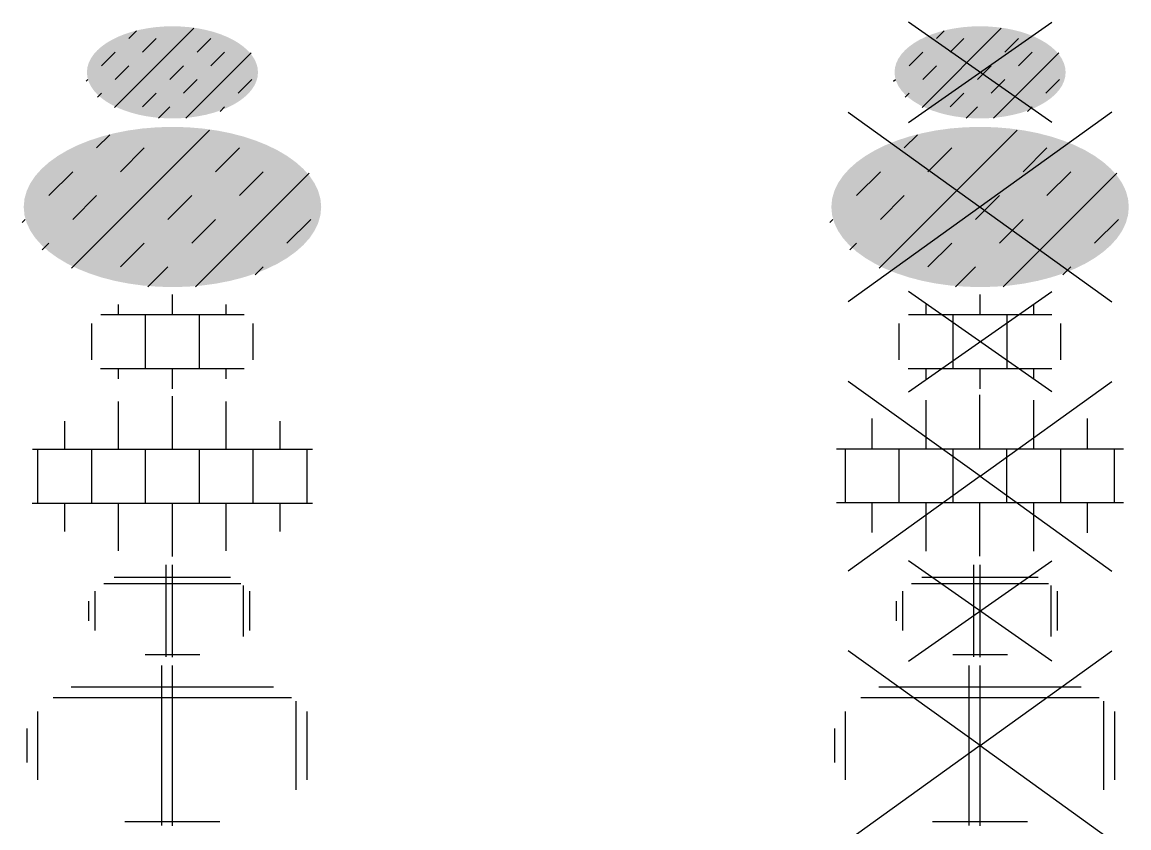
# Model space of a CAD drawing. Header units: metres. Extents: x 3187 to 3249, y 2220 to 2393.
# Drawn here: x 3187.49 to 3195.71, y 2236.65 to 2242.63 of the extents above; entities that cross this region are included whole.
import ezdxf
from ezdxf.enums import TextEntityAlignment as Align

# ---------------------------------------------------------------- set-up
doc = ezdxf.new("R2010")
doc.units = ezdxf.units.M
doc.layers.add('V-WE-VH-OPENVERHARDING_STRAATBAKSTEEN-S', color=90, linetype='Continuous', lineweight=25)
doc.styles.add('NLCS-ISO', font='NLCS-ISO.ttf')

# ---------------------------------------------------------------- blocks, each defined once
blk = doc.blocks.new('SVH-BETONPLAAT_BLOK_RAND-SO')
for p, q in [((-0.4, 1.981), (-0.4, 2.978)), ((0, 1.981), (0, 2.975)), ((-3.758, 2.181), (-0.2, 2.181)), ((-0.2, 2.181), (3.758, 2.181)), ((-4.426, 1.781), (-0.2, 1.781)), ((-0.4, -2.967), (-0.4, 1.981)), ((-0.2, 1.781), (4.426, 1.781)), ((0, -2.975), (0, 1.981)), ((4.6, -1.648), (4.6, 1.648)), ((-5, -1.266), (-5, 1.266)), ((5, -1.266), (5, 1.266)), ((-5.4, -0.629), (-5.4, 0.629)), ((-1.765, -2.819), (-0.2, -2.819)), ((-0.2, -2.819), (1.765, -2.819))]:
    blk.add_line(p, q)
at = {"style": 'NLCS-ISO', "flags": 1}
blk.add_attdef('FUNCTIE', text='', height=1.8, dxfattribs=at).set_placement((0, -3.5), align=Align.TOP_CENTER)
blk = doc.blocks.new('SVH-BETONPLAAT_BLOK_RAND_KL-SO')
for p, q in [((-0.23, 1.139), (-0.23, 1.712)), ((0, 1.139), (0, 1.711)), ((-2.161, 1.254), (-0.115, 1.254)), ((-0.115, 1.254), (2.161, 1.254)), ((-2.545, 1.024), (-0.115, 1.024)), ((-0.23, -1.706), (-0.23, 1.139)), ((-0.115, 1.024), (2.545, 1.024)), ((0, -1.711), (0, 1.139)), ((2.645, -0.948), (2.645, 0.948)), ((-2.875, -0.728), (-2.875, 0.728)), ((2.875, -0.728), (2.875, 0.728)), ((-3.105, -0.362), (-3.105, 0.362)), ((-1.015, -1.621), (-0.115, -1.621)), ((-0.115, -1.621), (1.015, -1.621))]:
    blk.add_line(p, q)
at = {"style": 'NLCS-ISO'}
blk.add_attdef('FORMAAT', text='', height=1.8, dxfattribs=at).set_placement((-4.25, 0), align=Align.MIDDLE_RIGHT)
blk.add_attdef('KLEUR', text='', height=1.8, dxfattribs=at).set_placement((4.25, 0), align=Align.MIDDLE_LEFT)
at = {"style": 'NLCS-ISO', "flags": 1}
blk.add_attdef('FUNCTIE', text='', height=1.8, dxfattribs=at).set_placement((0, -2.75), align=Align.TOP_CENTER)
blk = doc.blocks.new('SVH-BETONPLAAT_HALFST-SO')
for p, q in [((0, 1.002), (0, 2.975)), ((-2, 1.002), (-2, 2.773)), ((2, 1.002), (2, 2.773)), ((-4, 1.002), (-4, 2.052)), ((4, 1.002), (4, 2.052)), ((-5.202, 1.002), (-4, 1.002)), ((-5, -0.998), (-5, 1.002)), ((-4, 1.002), (-2, 1.002)), ((-3, -0.998), (-3, 1.002)), ((-2, 1.002), (0, 1.002)), ((-1, -0.998), (-1, 1.002)), ((0, 1.002), (2, 1.002)), ((1, -0.998), (1, 1.002)), ((2, 1.002), (4, 1.002)), ((3, -0.998), (3, 1.002)), ((4, 1.002), (5.202, 1.002)), ((5, -0.998), (5, 1.002)), ((-5.205, -0.998), (-4, -0.998)), ((-4, -2.052), (-4, -0.998)), ((-4, -0.998), (-2, -0.998)), ((-2, -2.773), (-2, -0.998)), ((-2, -0.998), (0, -0.998)), ((0, -2.975), (0, -0.998)), ((0, -0.998), (2, -0.998)), ((2, -2.773), (2, -0.998)), ((2, -0.998), (4, -0.998)), ((4, -2.052), (4, -0.998)), ((4, -0.998), (5.205, -0.998))]:
    blk.add_line(p, q)
at = {"style": 'NLCS-ISO', "flags": 1}
blk.add_attdef('FUNCTIE', text='', height=1.8, dxfattribs=at).set_placement((0, -3.5), align=Align.TOP_CENTER)
blk = doc.blocks.new('SVH-BETONPLAAT_HALFST_KL-SO')
for p, q in [((0, 1.002), (0, 1.75)), ((-2, 1.002), (-2, 1.379)), ((2, 1.002), (2, 1.379)), ((-2.664, 1.002), (-2, 1.002)), ((-2, 1.002), (0, 1.002)), ((-1, -0.998), (-1, 1.002)), ((0, 1.002), (2, 1.002)), ((1, -0.998), (1, 1.002)), ((2, 1.002), (2.664, 1.002)), ((-3, -0.673), (-3, 0.673)), ((3, -0.673), (3, 0.673)), ((-2.668, -0.998), (-2, -0.998)), ((-2, -1.379), (-2, -0.998)), ((-2, -0.998), (0, -0.998)), ((0, -1.75), (0, -0.998)), ((0, -0.998), (2, -0.998)), ((2, -1.379), (2, -0.998)), ((2, -0.998), (2.668, -0.998))]:
    blk.add_line(p, q)
at = {"style": 'NLCS-ISO'}
blk.add_attdef('FORMAAT', text='', height=1.8, dxfattribs=at).set_placement((-4.25, 0), align=Align.MIDDLE_RIGHT)
blk.add_attdef('KLEUR', text='', height=1.8, dxfattribs=at).set_placement((4.25, 0), align=Align.MIDDLE_LEFT)
at = {"style": 'NLCS-ISO', "flags": 1}
blk.add_attdef('FUNCTIE', text='', height=1.8, dxfattribs=at).set_placement((0, -2.75), align=Align.TOP_CENTER)
blk = doc.blocks.new('SVH-BETON_GEWAPEND_INSITU-SO')
h = blk.add_hatch(color=253)
edge = h.paths.add_edge_path()
edge.add_ellipse((0, 0), major_axis=(5.525, 0), ratio=0.538462, start_angle=0, end_angle=360)
for p, q in [((-3.746, -2.27), (1.373, 2.849)), ((-2.818, 2.193), (-2.33, 2.681)), ((-1.935, 1.309), (-1.051, 2.193)), ((1.601, 1.309), (2.485, 2.193)), ((-4.586, 0.425), (-3.702, 1.309)), ((0.858, -2.969), (5.081, 1.254)), ((2.485, 0.425), (3.369, 1.309)), ((-3.702, -0.459), (-2.818, 0.425)), ((-0.167, -0.459), (0.717, 0.425)), ((-5.584, -0.572), (-5.47, -0.459)), ((0.717, -1.343), (1.601, -0.459)), ((4.253, -1.343), (5.136, -0.459)), ((-4.836, -1.592), (-4.586, -1.343)), ((-1.935, -2.226), (-1.051, -1.343)), ((-0.909, -2.968), (-0.167, -2.226)), ((3.073, -2.522), (3.369, -2.226))]:
    blk.add_line(p, q)
at = {"style": 'NLCS-ISO'}
blk.add_attdef('KLEUR', text='', height=1.8, dxfattribs=at).set_placement((6.525, 0), align=Align.MIDDLE_LEFT)
at = {"style": 'NLCS-ISO', "flags": 1}
blk.add_attdef('FUNCTIE', text='', height=1.8, dxfattribs=at).set_placement((0, -3.5), align=Align.TOP_CENTER)
blk = doc.blocks.new('SVH-BETON_GEWAPEND_INSITU_KL-SO')
h = blk.add_hatch(color=253)
edge = h.paths.add_edge_path()
edge.add_ellipse((0, 0), major_axis=(3.177, 0), ratio=0.538462, start_angle=0, end_angle=360)
for p, q in [((-2.154, -1.305), (0.789, 1.638)), ((-1.621, 1.261), (-1.34, 1.542)), ((-1.112, 0.753), (-0.604, 1.261)), ((0.921, 0.753), (1.429, 1.261)), ((-2.637, 0.245), (-2.129, 0.753)), ((0.493, -1.707), (2.922, 0.721)), ((1.429, 0.245), (1.937, 0.753)), ((-2.129, -0.264), (-1.621, 0.245)), ((-0.096, -0.264), (0.412, 0.245)), ((-3.211, -0.329), (-3.145, -0.264)), ((0.412, -0.772), (0.921, -0.264)), ((2.445, -0.772), (2.953, -0.264)), ((-2.781, -0.916), (-2.637, -0.772)), ((-1.112, -1.28), (-0.604, -0.772)), ((-0.523, -1.707), (-0.096, -1.28)), ((1.767, -1.45), (1.937, -1.28))]:
    blk.add_line(p, q)
at = {"style": 'NLCS-ISO'}
blk.add_attdef('KLEUR', text='', height=1.8, dxfattribs=at).set_placement((4.25, 0), align=Align.MIDDLE_LEFT)
at = {"style": 'NLCS-ISO', "flags": 1}
blk.add_attdef('FUNCTIE', text='', height=1.8, dxfattribs=at).set_placement((0, -2.75), align=Align.TOP_CENTER)
blk = doc.blocks.new('V-SVH-BETONPLAAT_BLOK_RAND-SO')
for p, q in [((0, 0), (-4.895, 3.524)), ((0, 0), (4.895, 3.524)), ((-0.4, 1.981), (-0.4, 2.978)), ((0, 1.981), (0, 2.975)), ((-3.758, 2.181), (-0.2, 2.181)), ((-0.2, 2.181), (3.758, 2.181)), ((-4.426, 1.781), (-0.2, 1.781)), ((-0.4, -2.967), (-0.4, 1.981)), ((-0.2, 1.781), (4.426, 1.781)), ((0, -2.975), (0, 1.981)), ((4.6, -1.648), (4.6, 1.648)), ((-5, -1.266), (-5, 1.266)), ((5, -1.266), (5, 1.266)), ((-5.4, -0.629), (-5.4, 0.629)), ((0, 0), (-4.895, -3.524)), ((0, 0), (4.895, -3.524)), ((-1.765, -2.819), (-0.2, -2.819)), ((-0.2, -2.819), (1.765, -2.819))]:
    blk.add_line(p, q)
at = {"style": 'NLCS-ISO', "flags": 1}
blk.add_attdef('FUNCTIE', text='', height=1.8, dxfattribs=at).set_placement((0, -3.975), align=Align.TOP_CENTER)
blk = doc.blocks.new('V-SVH-BETONPLAAT_BLOK_RAND_KL-SO')
for p, q in [((-2.662, -1.864), (2.662, 1.864)), ((2.662, -1.864), (-2.662, 1.864)), ((-0.23, 1.139), (-0.23, 1.712)), ((0, 1.139), (0, 1.711)), ((-2.161, 1.254), (-0.115, 1.254)), ((-0.115, 1.254), (2.161, 1.254)), ((-2.545, 1.024), (-0.115, 1.024)), ((-0.23, -1.706), (-0.23, 1.139)), ((-0.115, 1.024), (2.545, 1.024)), ((0, -1.711), (0, 1.139)), ((2.645, -0.948), (2.645, 0.948)), ((-2.875, -0.728), (-2.875, 0.728)), ((2.875, -0.728), (2.875, 0.728)), ((-3.105, -0.362), (-3.105, 0.362)), ((-1.015, -1.621), (-0.115, -1.621)), ((-0.115, -1.621), (1.015, -1.621))]:
    blk.add_line(p, q)
at = {"style": 'NLCS-ISO'}
blk.add_attdef('FORMAAT', text='', height=1.8, dxfattribs=at).set_placement((-4.25, 0), align=Align.MIDDLE_RIGHT)
blk.add_attdef('KLEUR', text='', height=1.8, dxfattribs=at).set_placement((4.25, 0), align=Align.MIDDLE_LEFT)
at = {"style": 'NLCS-ISO', "flags": 1}
blk.add_attdef('FUNCTIE', text='', height=1.8, dxfattribs=at).set_placement((0, -2.75), align=Align.TOP_CENTER)
blk = doc.blocks.new('V-SVH-BETONPLAAT_HALFST-SO')
for p, q in [((0, 0), (-4.895, 3.524)), ((0, 0), (4.895, 3.524)), ((-0.004, 1.024), (-0.004, 3.021)), ((-2.004, 1.024), (-2.004, 2.83)), ((1.996, 1.024), (1.996, 2.828)), ((-4.004, 1.024), (-4.004, 2.142)), ((3.996, 1.024), (3.996, 2.142)), ((-5.33, 1.024), (-4.004, 1.024)), ((-5.004, -0.976), (-5.004, 1.024)), ((-4.004, 1.024), (-2.004, 1.024)), ((-3.004, -0.976), (-3.004, 1.024)), ((-2.004, 1.024), (-0.004, 1.024)), ((-1.004, -0.976), (-1.004, 1.024)), ((-0.004, 1.024), (1.996, 1.024)), ((0.996, -0.976), (0.996, 1.024)), ((1.996, 1.024), (3.996, 1.024)), ((2.996, -0.976), (2.996, 1.024)), ((3.996, 1.024), (5.323, 1.024)), ((4.996, -0.976), (4.996, 1.024)), ((0, 0), (-4.895, -3.524)), ((0, 0), (4.895, -3.524)), ((-5.33, -0.976), (-4.004, -0.976)), ((-4.004, -2.093), (-4.004, -0.976)), ((-4.004, -0.976), (-2.004, -0.976)), ((-2.004, -2.781), (-2.004, -0.976)), ((-2.004, -0.976), (-0.004, -0.976)), ((-0.004, -2.972), (-0.004, -0.976)), ((-0.004, -0.976), (1.996, -0.976)), ((1.996, -2.779), (1.996, -0.976)), ((1.996, -0.976), (3.996, -0.976)), ((3.996, -2.094), (3.996, -0.976)), ((3.996, -0.976), (5.323, -0.976))]:
    blk.add_line(p, q)
at = {"style": 'NLCS-ISO', "flags": 1}
blk.add_attdef('FUNCTIE', text='', height=1.8, dxfattribs=at).set_placement((0.116, -3.585), align=Align.MIDDLE_CENTER)
blk = doc.blocks.new('V-SVH-BETONPLAAT_HALFST_KL-SO')
for p, q in [((-2.662, -1.864), (2.662, 1.864)), ((2.662, -1.864), (-2.662, 1.864)), ((0, 1.002), (0, 1.75)), ((-2, 1.002), (-2, 1.379)), ((2, 1.002), (2, 1.379)), ((-2.664, 1.002), (-2, 1.002)), ((-2, 1.002), (0, 1.002)), ((-1, -0.998), (-1, 1.002)), ((0, 1.002), (2, 1.002)), ((1, -0.998), (1, 1.002)), ((2, 1.002), (2.664, 1.002)), ((-3, -0.673), (-3, 0.673)), ((3, -0.673), (3, 0.673)), ((-2.668, -0.998), (-2, -0.998)), ((-2, -1.379), (-2, -0.998)), ((-2, -0.998), (0, -0.998)), ((0, -1.75), (0, -0.998)), ((0, -0.998), (2, -0.998)), ((2, -1.379), (2, -0.998)), ((2, -0.998), (2.668, -0.998))]:
    blk.add_line(p, q)
at = {"style": 'NLCS-ISO'}
blk.add_attdef('FORMAAT', text='', height=1.8, dxfattribs=at).set_placement((-4.25, 0), align=Align.MIDDLE_RIGHT)
blk.add_attdef('KLEUR', text='', height=1.8, dxfattribs=at).set_placement((4.25, 0), align=Align.MIDDLE_LEFT)
at = {"style": 'NLCS-ISO', "flags": 1}
blk.add_attdef('FUNCTIE', text='', height=1.8, dxfattribs=at).set_placement((0, -2.75), align=Align.TOP_CENTER)
blk = doc.blocks.new('V-SVH-BETON_GEWAPEND_INSITU-SO')
h = blk.add_hatch(color=253)
edge = h.paths.add_edge_path()
edge.add_ellipse((0, 0), major_axis=(5.525, 0), ratio=0.538462, start_angle=0, end_angle=360)
for p, q in [((4.895, 3.524), (-4.895, -3.524)), ((-4.895, 3.524), (4.895, -3.524)), ((-3.746, -2.27), (1.373, 2.849)), ((-2.818, 2.193), (-2.33, 2.681)), ((-1.935, 1.309), (-1.051, 2.193)), ((1.601, 1.309), (2.485, 2.193)), ((-4.586, 0.425), (-3.702, 1.309)), ((0.858, -2.969), (5.081, 1.254)), ((2.485, 0.425), (3.369, 1.309)), ((-3.702, -0.459), (-2.818, 0.425)), ((-0.167, -0.459), (0.717, 0.425)), ((-5.584, -0.572), (-5.47, -0.459)), ((0.717, -1.343), (1.601, -0.459)), ((4.253, -1.343), (5.136, -0.459)), ((-4.836, -1.592), (-4.586, -1.343)), ((-1.935, -2.226), (-1.051, -1.343)), ((-0.909, -2.968), (-0.167, -2.226)), ((3.073, -2.522), (3.369, -2.226))]:
    blk.add_line(p, q)
at = {"style": 'NLCS-ISO'}
blk.add_attdef('KLEUR', text='', height=1.8, dxfattribs=at).set_placement((6.525, 0), align=Align.MIDDLE_LEFT)
at = {"style": 'NLCS-ISO', "flags": 1}
blk.add_attdef('FUNCTIE', text='', height=1.8, dxfattribs=at).set_placement((0, -3.5), align=Align.TOP_CENTER)
blk = doc.blocks.new('V-SVH-BETON_GEWAPEND_INSITU_KL-SO')
h = blk.add_hatch(color=253)
edge = h.paths.add_edge_path()
edge.add_ellipse((0, 0), major_axis=(3.177, 0), ratio=0.538462, start_angle=0, end_angle=360)
for p, q in [((-2.662, -1.864), (2.662, 1.864)), ((2.662, -1.864), (-2.662, 1.864)), ((-2.154, -1.305), (0.789, 1.638)), ((-1.621, 1.261), (-1.34, 1.542)), ((-1.112, 0.753), (-0.604, 1.261)), ((0.921, 0.753), (1.429, 1.261)), ((-2.637, 0.245), (-2.129, 0.753)), ((0.493, -1.707), (2.922, 0.721)), ((1.429, 0.245), (1.937, 0.753)), ((-2.129, -0.264), (-1.621, 0.245)), ((-0.096, -0.264), (0.412, 0.245)), ((-3.211, -0.329), (-3.145, -0.264)), ((0.412, -0.772), (0.921, -0.264)), ((2.445, -0.772), (2.953, -0.264)), ((-2.781, -0.916), (-2.637, -0.772)), ((-1.112, -1.28), (-0.604, -0.772)), ((-0.523, -1.707), (-0.096, -1.28)), ((1.767, -1.45), (1.937, -1.28))]:
    blk.add_line(p, q)
at = {"style": 'NLCS-ISO'}
blk.add_attdef('KLEUR', text='', height=1.8, dxfattribs=at).set_placement((4.25, 0), align=Align.MIDDLE_LEFT)
at = {"style": 'NLCS-ISO', "flags": 1}
blk.add_attdef('FUNCTIE', text='', height=1.8, dxfattribs=at).set_placement((0, -2.75), align=Align.TOP_CENTER)

msp = doc.modelspace()

# ---------------------------------------------------------------- block references
at = {"layer": 'V-WE-VH-OPENVERHARDING_STRAATBAKSTEEN-S', "xscale": 0.2, "yscale": 0.2, "zscale": 0.2}
for name, p in [('SVH-BETON_GEWAPEND_INSITU_KL-SO', (3188.6077, 2242.2596)), ('V-SVH-BETON_GEWAPEND_INSITU_KL-SO', (3194.6077, 2242.2596)), ('V-SVH-BETON_GEWAPEND_INSITU-SO', (3194.6077, 2241.2596)), ('SVH-BETON_GEWAPEND_INSITU-SO', (3188.6077, 2241.2596)), ('SVH-BETONPLAAT_HALFST_KL-SO', (3188.6077, 2240.2596)), ('V-SVH-BETONPLAAT_HALFST_KL-SO', (3194.6077, 2240.2596)), ('V-SVH-BETONPLAAT_HALFST-SO', (3194.6077, 2239.2596)), ('SVH-BETONPLAAT_HALFST-SO', (3188.6077, 2239.2596)), ('V-SVH-BETONPLAAT_BLOK_RAND_KL-SO', (3194.6077, 2238.2596)), ('SVH-BETONPLAAT_BLOK_RAND_KL-SO', (3188.6077, 2238.2596)), ('V-SVH-BETONPLAAT_BLOK_RAND-SO', (3194.6077, 2237.2596)), ('SVH-BETONPLAAT_BLOK_RAND-SO', (3188.6077, 2237.2596))]:
    msp.add_blockref(name, p, dxfattribs=at)

doc.saveas('drawing.dxf')
